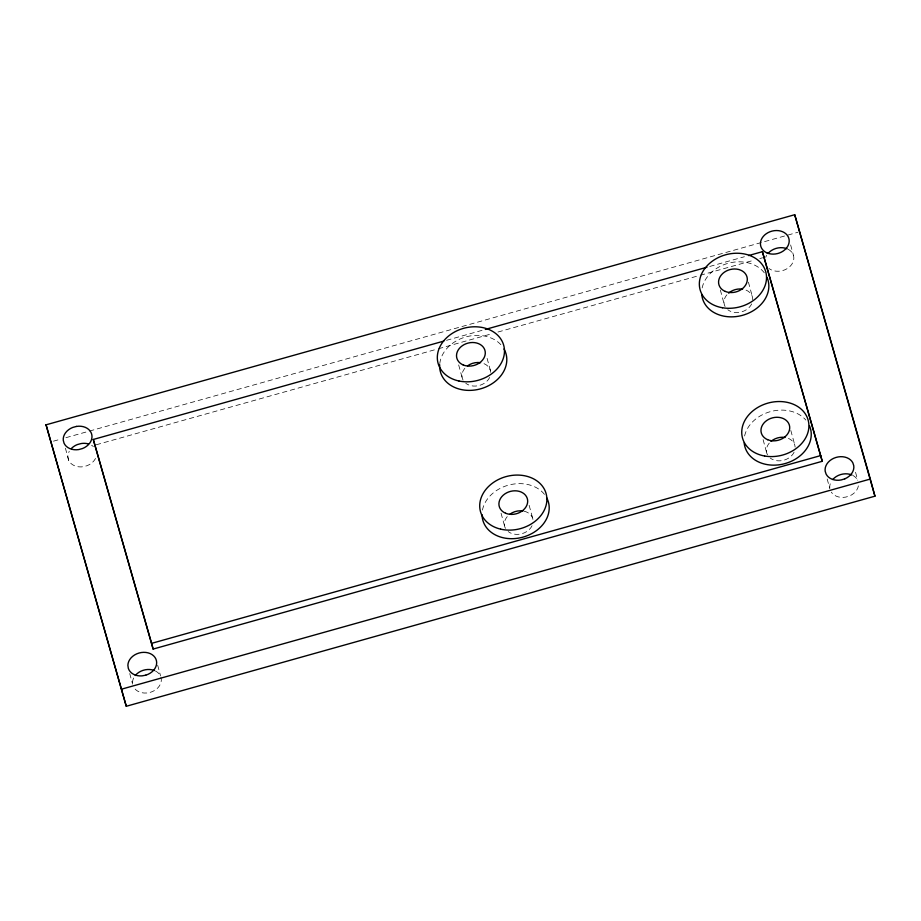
<?xml version="1.0" encoding="UTF-8"?>
<svg xmlns="http://www.w3.org/2000/svg" width="921" height="921" viewBox="0 0 921 921"><rect width="100%" height="100%" fill="white"/><g stroke="black" fill="none" stroke-linecap="round" stroke-linejoin="round"><path stroke-width="0.69" stroke-dasharray="4.61 3.45" d="M53.476 441.171L60.395 439.236M65.932 437.682L88.071 431.465M89.452 431.074L797.989 232.242M446.547 340.321L485.332 329.442M709.757 266.457L744.398 256.74M96.221 444.785L437.015 349.14M438.396 348.76L491.043 333.978M497.973 332.032L698.843 275.667M700.225 275.275L754.253 260.113M759.802 258.559L762.565 257.776M855.551 472.277L857.693 480.186M790.644 244.974L793.499 255.52M827.185 479.012L829.694 488.245M790.817 430.452L794.8 445.108M748.416 282.16L752.399 296.815M763.106 439.662L766.721 452.982M720.349 290.034L724.32 304.69M529.149 505.318L532.764 518.638M487.105 358.361L490.363 370.357M501.07 513.204L504.696 526.524M458.67 364.912L462.296 378.232M157.675 665.227L160.542 675.772M129.746 673.585L132.601 684.13M65.414 448.205L68.707 460.35A14.575 11.57 -15.2 0 0 83.42 466.694L87.092 465.692A14.575 11.57 -15.2 0 0 96.141 456.897M68.707 460.35L67.924 457.438A14.575 11.57 -15.2 0 1 69.271 451.336M482.454 510.096A34.019 26.985 -15.2 0 1 509.647 484.837A34.019 26.985 -15.2 0 1 544.875 494.911M439.778 363.599A34.019 26.985 -15.2 0 1 465.807 336.925A34.019 26.985 -15.2 0 1 502.083 346.112M702.159 287.916A34.019 26.985 -15.2 0 1 729.72 262.899A34.019 26.985 -15.2 0 1 764.718 273.364M744.605 435.978A34.019 26.985 -15.2 0 1 771.004 411.468A34.019 26.985 -15.2 0 1 805.817 420.022M788.169 249.292A14.575 11.57 -15.2 0 1 790.126 266.307A14.575 11.57 -15.2 0 1 768.897 268.437M765.719 257.316A14.575 11.57 -15.2 0 1 766.675 255.324M858.372 485.874A14.575 11.57 -15.2 0 1 849.507 495.959L845.869 497.075A14.575 11.57 -15.2 0 1 831.295 492.148M829.844 488.395A14.575 11.57 -15.2 0 1 830.88 482.293M852.996 475.524A14.575 11.57 -15.2 0 1 857.474 479.945M160.899 677.085A14.575 11.57 -15.2 0 1 150.411 692.304L146.681 693.006A14.575 11.57 -15.2 0 1 134.339 688.16M132.543 682.449A14.575 11.57 -15.2 0 1 133.994 677.372M155.384 670.972A14.575 11.57 -15.2 0 1 160.542 676.141M91.605 445.304A14.575 11.57 -15.2 0 1 93.366 446.593M532.05 525.73A14.575 11.57 -15.2 0 1 508.162 531.555M505.456 528.401A14.575 11.57 -15.2 0 1 508.07 515.725M524.176 511.213A14.575 11.57 -15.2 0 1 533.109 520.641M489.65 377.437A14.575 11.57 -15.2 0 1 465.761 383.263M463.056 380.108A14.575 11.57 -15.2 0 1 465.669 367.433M484.009 363.645A14.575 11.57 -15.2 0 1 490.709 372.349M751.686 303.907A14.575 11.57 -15.2 0 1 727.797 309.732M725.092 306.566A14.575 11.57 -15.2 0 1 727.705 293.903M746.045 290.103A14.575 11.57 -15.2 0 1 752.745 299.832M794.086 452.199A14.575 11.57 -15.2 0 1 770.198 458.025M767.492 454.859A14.575 11.57 -15.2 0 1 770.106 442.195M788.445 438.396A14.575 11.57 -15.2 0 1 795.134 447.099"/><path stroke-width="1.38" d="M46.05 424.823L794.719 214.72L870.299 479.047L874.95 496.177L126.281 706.28L46.05 424.823L126.281 706.28M748.554 255.566L762.404 251.686L822.257 461.294L153.128 649.075L93.286 439.467L443.772 341.104M485.332 329.442L706.994 267.228M153.128 649.075L151.585 643.365L820.703 455.584M121.63 689.15L870.299 479.047M874.95 496.177L794.719 214.72M822.257 461.294L762.404 251.686M93.286 439.467L151.585 643.365M546.706 497.824A34.019 26.985 -15.2 0 1 522.288 537.323A34.019 26.985 -15.2 0 1 482.04 514.701M504.006 348.978A34.019 26.985 -15.2 0 1 479.265 389.18A34.019 26.985 -15.2 0 1 439.685 364.751M766.997 277.336A34.019 26.985 -15.2 0 1 742.188 315.419A34.019 26.985 -15.2 0 1 701.79 294.801M809.49 425.836A34.019 26.985 -15.2 0 1 784.312 463.781A34.019 26.985 -15.2 0 1 744.168 442.863M768.01 253.471A14.575 11.57 -15.2 0 1 787.144 248.808M832.791 479.473A14.575 11.57 -15.2 0 1 851.983 475.029M135.283 675.496A14.575 11.57 -15.2 0 1 154.337 670.511M71.32 448.573A14.575 11.57 -15.2 0 1 77.445 444.544L81.129 443.554A14.575 11.57 -15.2 0 1 88.451 443.945M509.912 514.171A14.575 11.57 -15.2 0 1 522.99 510.982M467.511 365.879A14.575 11.57 -15.2 0 1 480.589 362.69M728.592 293.097A14.575 11.57 -15.2 0 1 742.625 289.148M770.992 441.389A14.575 11.57 -15.2 0 1 785.026 437.44M844.845 478.828L841.207 479.945A14.575 11.57 -15.2 0 1 826.125 474.142L825.181 471.264A14.575 11.57 -15.2 0 1 835.888 457.472A14.575 11.57 -15.2 0 1 852.823 462.814L853.755 465.681A14.575 11.57 -15.2 0 1 844.845 478.828M76.466 426.423L72.794 427.413A14.575 11.57 -15.2 0 0 63.273 440.307L64.056 443.22A14.575 11.57 -15.2 0 0 78.757 449.563L82.43 448.562A14.575 11.57 -15.2 0 0 91.686 434.182A14.575 11.57 -15.2 0 0 76.466 426.423M145.76 675.174L142.03 675.876A14.575 11.57 -15.2 0 1 128.307 668.312L127.881 665.319A14.575 11.57 -15.2 0 1 141.27 652.54A14.575 11.57 -15.2 0 1 156.489 660.933A14.575 11.57 -15.2 0 1 145.76 675.174M767.135 252.976A14.575 11.57 -15.2 0 0 789.193 241.406A14.575 11.57 -15.2 0 0 768.102 232.61A14.575 11.57 -15.2 0 0 767.135 252.976M505.617 513.25A14.575 11.57 -15.2 0 0 527.675 501.669A14.575 11.57 -15.2 0 0 506.596 492.873A14.575 11.57 -15.2 0 0 505.617 513.25M500.633 529.138A34.019 26.985 -15.2 0 0 546.567 495.659A34.019 26.985 -15.2 0 0 492.689 482.995A34.019 26.985 -15.2 0 0 500.633 529.138M463.217 364.958A14.575 11.57 -15.2 0 0 485.286 353.376A14.575 11.57 -15.2 0 0 464.196 344.581A14.575 11.57 -15.2 0 0 463.217 364.958M458.957 381.006A34.019 26.985 -15.2 0 0 504.052 346.757A34.019 26.985 -15.2 0 0 449.69 335.152A34.019 26.985 -15.2 0 0 458.957 381.006M725.253 291.416A14.575 11.57 -15.2 0 0 747.311 279.846A14.575 11.57 -15.2 0 0 726.232 271.05A14.575 11.57 -15.2 0 0 725.253 291.416M722.501 307.764A34.019 26.985 -15.2 0 0 765.8 271.971A34.019 26.985 -15.2 0 0 710.505 262.577A34.019 26.985 -15.2 0 0 722.501 307.764M767.654 439.708A14.575 11.57 -15.2 0 0 789.711 428.138A14.575 11.57 -15.2 0 0 768.632 419.343A14.575 11.57 -15.2 0 0 767.654 439.708M764.637 456.01A34.019 26.985 -15.2 0 0 808.247 420.483A34.019 26.985 -15.2 0 0 753.113 410.697A34.019 26.985 -15.2 0 0 764.637 456.01"/></g></svg>
